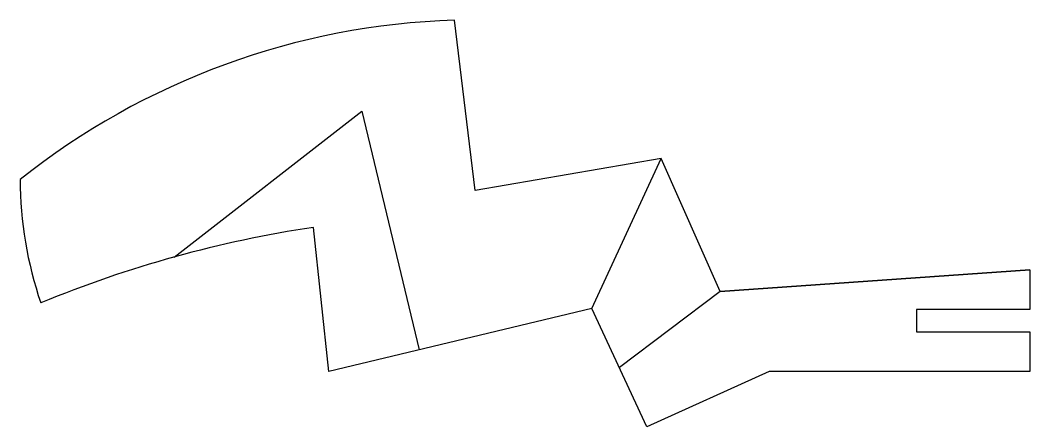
# Model space of a CAD drawing. Header units: millimetres. Extents: x -10.7 to 78.5, y 3.6 to 39.5.
import ezdxf

# ---------------------------------------------------------------- set-up
doc = ezdxf.new("R2010")
doc.units = ezdxf.units.MM
doc.layers.add('Corte exterior', color=1, linetype='Continuous', true_color=0xff0000)
doc.layers.add('grabado linea medio', color=3, linetype='Continuous', true_color=0x00ff00)

msp = doc.modelspace()

# ---------------------------------------------------------------- linework, layer by layer
at = {"layer": 'Corte exterior'}
for p, q in [((29.513, 24.48), (27.703, 39.528)), ((45.939, 27.305), (29.513, 24.48)), ((51.161, 15.556), (45.939, 27.305)), ((16.586, 8.48), (15.224, 21.226)), ((78.513, 17.48), (78.513, 13.98)), ((39.832, 14.061), (16.586, 8.48)), ((44.687, 3.603), (39.832, 14.061)), ((68.513, 13.98), (68.513, 11.98)), ((78.513, 13.98), (68.513, 13.98)), ((68.513, 11.98), (78.513, 11.98)), ((78.513, 11.98), (78.513, 8.48)), ((55.494, 8.48), (44.687, 3.603)), ((67.503, 8.48), (55.494, 8.48))]:
    msp.add_line(p, q, dxfattribs=at)
msp.add_lwpolyline([(78.513, 17.48), (51.161, 15.556)], close=True, dxfattribs=at)
at = {"layer": 'Corte exterior', "flags": 128}
msp.add_lwpolyline([(78.513, 8.48), (67.503, 8.48)], dxfattribs=at)
at = {"layer": 'Corte exterior'}
for centre, radius, start, end in [((29.713, -25.314), 64.873, 91.7756, 128.50296), ((23.162, 25.499), 33.836, 180.07717, 198.87641), ((30.707, -81.404), 103.792, 98.57917, 112.40548)]:
    msp.add_arc(centre, radius, start, end, dxfattribs=at)
at = {"layer": 'grabado linea medio'}
for p, q in [((39.832, 14.061), (45.939, 27.305)), ((51.161, 15.556), (42.26, 8.832))]:
    msp.add_line(p, q, dxfattribs=at)
msp.add_lwpolyline([(2.934, 18.603), (19.513, 31.48), (24.573, 10.398)], dxfattribs=at)

doc.saveas('drawing.dxf')
